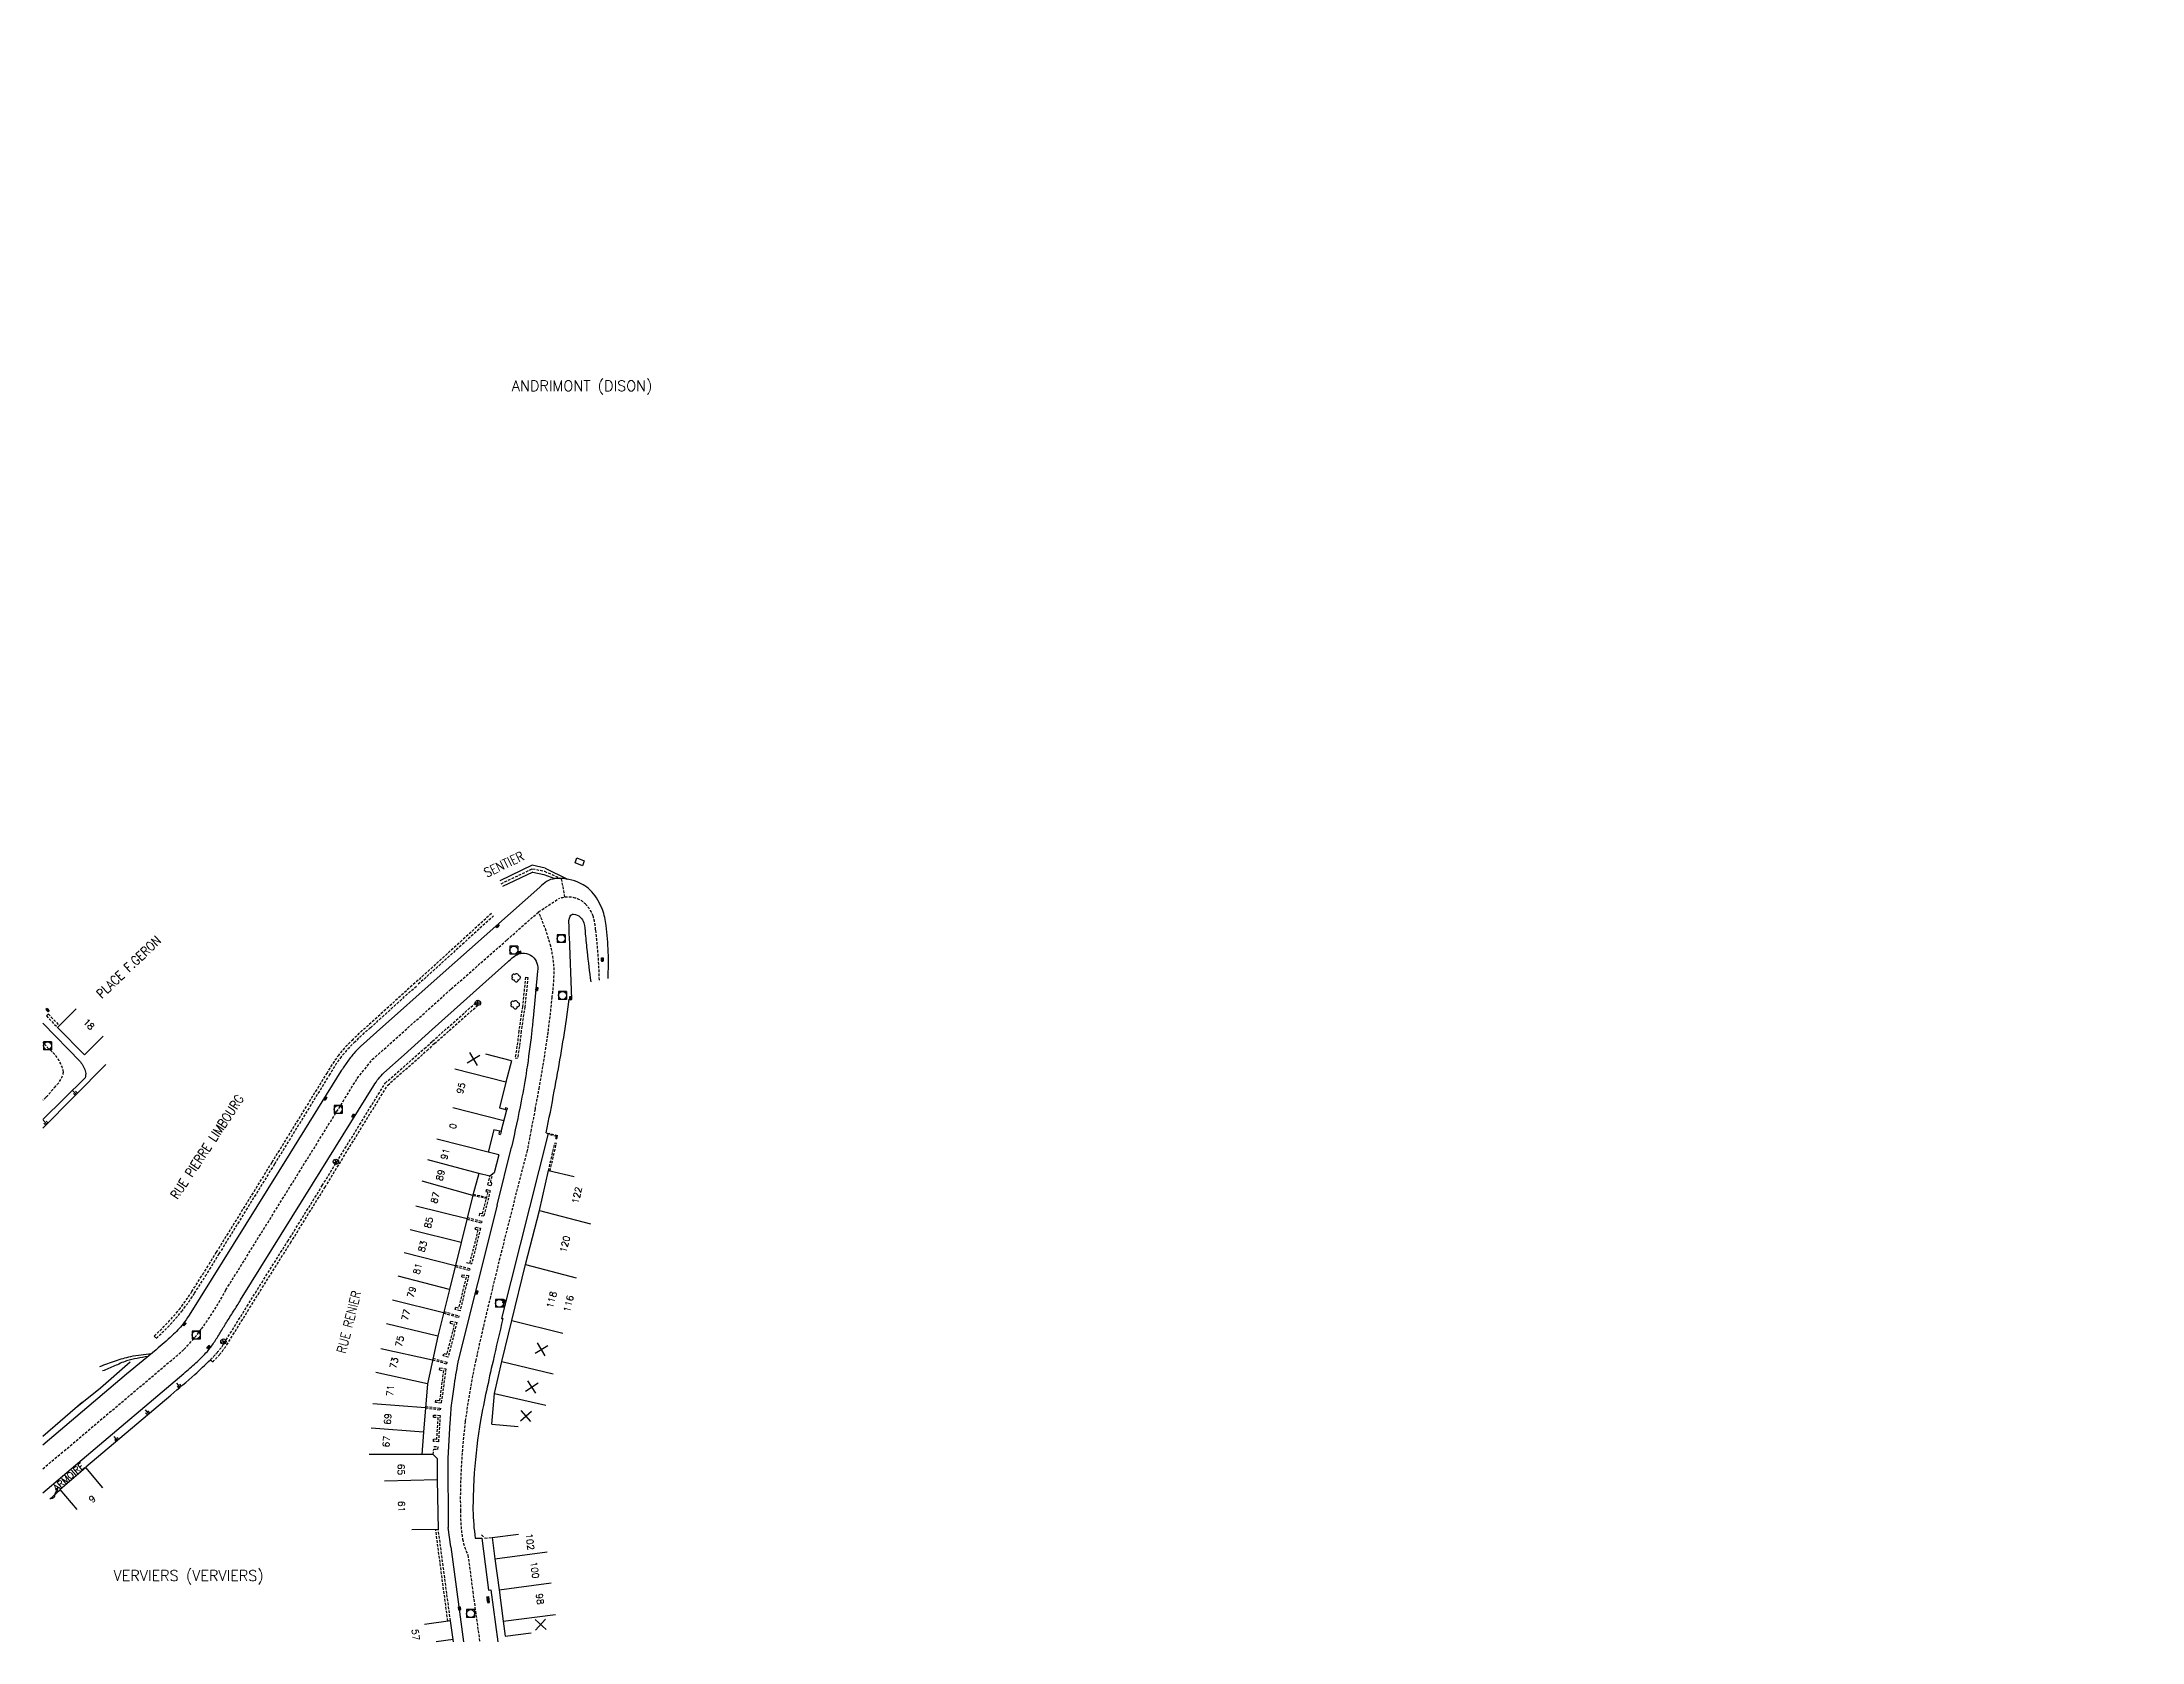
# Model space of a CAD drawing. Header units: millimetres. Extents: x 256000 to 257000, y 144000 to 145001.
# Drawn here: x 255999.8 to 256398, y 144000 to 144303.4 of the extents above; entities that cross this region are included whole.
import ezdxf
from ezdxf.enums import TextEntityAlignment as Align

# ---------------------------------------------------------------- set-up
doc = ezdxf.new("R2010")
doc.units = ezdxf.units.MM
doc.linetypes.add('DASHED', pattern=[0.75, 0.5, -0.25])
doc.layers.get('0').update_dxf_attribs({"linetype": 'CONTINUOUS'})
for name, color, linetype in [('W0001', 6, 'DASHED'), ('W0008', 7, 'CONTINUOUS'), ('W0100', 7, 'CONTINUOUS'), ('W0112', 1, 'DASHED'), ('W0211', 2, 'CONTINUOUS'), ('W0300', 7, 'CONTINUOUS'), ('W0310', 3, 'CONTINUOUS'), ('W0400', 7, 'CONTINUOUS'), ('W0420', 7, 'CONTINUOUS'), ('W0469', 7, 'CONTINUOUS'), ('W0980', 7, 'CONTINUOUS'), ('W0984', 7, 'CONTINUOUS'), ('W0989', 7, 'CONTINUOUS'), ('W0991', 7, 'CONTINUOUS'), ('W1102', 7, 'CONTINUOUS'), ('W1471', 7, 'CONTINUOUS')]:
    doc.layers.add(name, color=color, linetype=linetype)
doc.styles.get("Standard").update_dxf_attribs({"font": 'romans.shx', "width": 0.85})

# ---------------------------------------------------------------- blocks, each defined once
blk = doc.blocks.new('t310o')
at = {"color": 0, "linetype": 'Continuous'}
for centre, start, end in [((-0.5, 0.38), 216.8699, 323.1304), ((0.5, -0.37), 36.8699, 143.1303)]:
    blk.add_arc(centre, 0.625, start, end, dxfattribs=at)
blk = doc.blocks.new('t211o')
at = {"color": 0, "linetype": 'Continuous'}
for p, q in [((-0.29, 0.5), (-0.29, 0)), ((0, 1), (0, 0)), ((0.29, 0.5), (0.29, 0))]:
    blk.add_line(p, q, dxfattribs=at)
blk = doc.blocks.new('t991o')
at = {"color": 0, "linetype": 'Continuous'}
for p, q in [((-1, 1), (1, -1)), ((-1, -1), (1, 1))]:
    blk.add_line(p, q, dxfattribs=at)
blk = doc.blocks.new('T400')
for p, q in [((-0.15, 0.3), (0.15, 0.3)), ((-0.15, -0.25), (-0.15, 0.3)), ((-0.15, 0.15), (0.15, 0.15)), ((-0.15, 0), (0.15, 0)), ((0.15, 0.3), (0.15, -0.25)), ((-0.15, -0.15), (0.15, -0.15)), ((-0.15, -0.25), (-0.15, -0.3)), ((-0.15, -0.3), (0.15, -0.3)), ((0.15, -0.3), (0.15, -0.25))]:
    blk.add_line(p, q)
blk = doc.blocks.new('T420')
for p, q in [((0.75, 0.75), (-0.75, 0.75)), ((-0.75, 0.75), (-0.75, -0.75)), ((0.75, 0.75), (0.75, -0.75)), ((0.75, -0.75), (-0.75, -0.75))]:
    blk.add_line(p, q)
blk.add_ellipse((0, 0), major_axis=(-0.53, 0.53), ratio=1, start_param=3.926991, end_param=10.210176)
blk = doc.blocks.new('T300')
for p, q in [((-0.8, 0.51), (-0.86, 0.34)), ((-0.86, 0.34), (-0.86, 0.17)), ((-0.86, 0.17), (-0.74, 0.06)), ((-0.69, 0.63), (-0.8, 0.51)), ((-0.8, -0.06), (-0.74, 0.06)), ((-0.74, 0.06), (-0.69, 0.11)), ((-0.57, 0.69), (-0.69, 0.63)), ((-0.46, 0.69), (-0.57, 0.69)), ((-0.29, 0.63), (-0.46, 0.69)), ((-0.29, 0.63), (-0.17, 0.74)), ((-0.23, 0.57), (-0.29, 0.63)), ((-0.17, 0.74), (-0.06, 0.8)), ((-0.06, 0.8), (0.06, 0.8)), ((0.06, 0.8), (0.23, 0.74)), ((0.23, 0.74), (0.34, 0.63)), ((0.34, 0.63), (0.4, 0.51)), ((0.46, 0.46), (0.34, 0.46)), ((0.4, 0.51), (0.4, 0.46)), ((0.57, 0.4), (0.46, 0.46)), ((0.57, 0.4), (0.69, 0.29)), ((0.69, 0.29), (0.74, 0.17)), ((0.74, 0.06), (0.69, -0.17)), ((0.74, 0.17), (0.74, 0.06)), ((-0.8, -0.17), (-0.8, -0.06)), ((-0.8, -0.23), (-0.8, -0.17)), ((-0.74, -0.34), (-0.8, -0.23)), ((-0.69, -0.4), (-0.74, -0.34)), ((-0.51, -0.46), (-0.69, -0.4)), ((-0.4, -0.46), (-0.51, -0.46)), ((-0.4, -0.46), (-0.34, -0.46)), ((-0.34, -0.46), (-0.34, -0.4)), ((-0.34, -0.51), (-0.34, -0.46)), ((-0.29, -0.63), (-0.34, -0.51)), ((-0.17, -0.74), (-0.29, -0.63)), ((-0.06, -0.8), (-0.17, -0.74)), ((0.06, -0.8), (-0.06, -0.8)), ((0.17, -0.74), (0.06, -0.8)), ((0.23, -0.69), (0.17, -0.74)), ((0.29, -0.46), (0.23, -0.46)), ((0.29, -0.63), (0.23, -0.69)), ((0.46, -0.4), (0.29, -0.46)), ((0.34, -0.51), (0.29, -0.63)), ((0.34, -0.51), (0.34, -0.46)), ((0.57, -0.34), (0.46, -0.4)), ((0.63, -0.29), (0.57, -0.34)), ((0.69, -0.17), (0.63, -0.29))]:
    blk.add_line(p, q)
blk = doc.blocks.new('T1471')
at = {"color": 0, "linetype": 'Continuous', "flags": 128}
blk.add_lwpolyline([(-0.75, -0.5), (-0.75, 0.5), (0.75, 0.5), (0.75, -0.5), (-0.75, -0.5)], dxfattribs=at)
blk = doc.blocks.new('T469')
at = {"color": 0, "linetype": 'Continuous', "flags": 128}
for points in [[(-0.35, 0.35), (0.35, -0.35)], [(-0.35, -0.35), (0.35, 0.35)]]:
    blk.add_lwpolyline(points, dxfattribs=at)
at = {"color": 0, "linetype": 'Continuous'}
blk.add_circle((0, 0), 0.5, dxfattribs=at)

msp = doc.modelspace()

# ---------------------------------------------------------------- linework, layer by layer
at = {"layer": 'W0001'}
for p, q in [((256094, 144138.43), (256097.75, 144140.92)), ((256087.97, 144133.11), (256094, 144138.43)), ((256059.63, 144106.87), (256062.47, 144110.42)), ((256000.61, 144103.3), (256000, 144102.71))]:
    msp.add_line(p, q, dxfattribs=at)
for points in [[(256295.03, 144586.36, -0.000002), (256297.34, 144577.54, 0.000001), (256299.64, 144568.73, 0.000219)], [(256097.75, 144140.92, -0.148367), (256100.96, 144141.07, -0.13398), (256102.99, 144139.85, -0.106558), (256104.35, 144137.64, -0.060302), (256104.82, 144135.06, -0.026509), (256105.53, 144125.49)], [(256094, 144138.43, -0.038368), (256096.32, 144131.91, -0.045882), (256096.96, 144127.37, -0.032129), (256096.56, 144122.14, -0.010467), (256095.74, 144115.11, -0.009473), (256094.1, 144104.91, -0.005935), (256093.35, 144101.01, 0.002967), (256092.58, 144097.11, 0.002682), (256091.85, 144093.18)], [(256000, 144113.7, -0.030879), (256001.1, 144112.47, -0.179427), (256003.93, 144108.08, -0.173371), (256002.14, 144105.15, -0.035324), (256000.61, 144103.3)], [(256091.85, 144093.18, 0.005223), (256084.86, 144065.45, 0.005223), (256082.1, 144053.44)], [(256000, 144032.84), (256018.3, 144048.3), (256024.09, 144053.18, 0.02219), (256026.78, 144055.51, 0.036994), (256030.08, 144059.36, 0.037425), (256034.71, 144066.76)], [(256082.1, 144053.44, 0.022036), (256080.1, 144041.81, 0.019647), (256079.29, 144032.09, 0.019407), (256079.19, 144024.91, 0.043101), (256079.59, 144019.48, 0.064487), (256080.61, 144016.48)]]:
    msp.add_lwpolyline(points, format="xyb", dxfattribs=at)
for points in [[(256086.89, 144143.79), (256092.85, 144146.63), (256095.14, 144146.15), (256098.29, 144144.7), (256098.96, 144141.2)], [(256062.47, 144110.42), (256077.45, 144123.83), (256087.97, 144133.11)], [(256034.71, 144066.76), (256048.98, 144089.71), (256059.63, 144106.87)], [(256080.61, 144016.48), (256081.52, 144009.58), (256082.84, 144000)]]:
    msp.add_lwpolyline(points, dxfattribs=at)
at = {"layer": 'W0008'}
for p, q in [((256092.93, 144145.98), (256087.16, 144143.23)), ((256092.93, 144145.98), (256095.02, 144145.55)), ((256095.02, 144145.55), (256097.11, 144144.75)), ((256095.27, 144146.76), (256099.48, 144144.65)), ((256099.3, 144118.05), (256099.77, 144121.87)), ((256000, 144117.34), (256007.11, 144109.98)), ((256068.5, 144111.33), (256073.83, 144116.11)), ((256063.25, 144115.64), (256060.26, 144112.93)), ((256008, 144106.99), (256000, 144099.09)), ((256095.44, 144096.52), (256095.83, 144096.42)), ((256086.16, 144082.86), (256088.86, 144093.83)), ((256015.88, 144050.76), (256000, 144037.3)), ((256000, 144028.26), (256007.45, 144034.6)), ((256077.37, 144018.02), (256076.86, 144021.73)), ((256077.37, 144018.02), (256079.77, 144000))]:
    msp.add_line(p, q, dxfattribs=at)
for points in [[(256345.12, 144420.41, 0.000002), (256349.62, 144406.3, 0.000003), (256352.75, 144396.5, 0.00002)], [(256355.22, 144388.75, -0.000007), (256362.36, 144366.39, -0.00164)], [(256455.11, 144395.52, -0.000004), (256462.65, 144403.97, -0.000047)], [(256107.17, 144125.8, 0.023564), (256107.22, 144130.82, 0.023094), (256106.79, 144135.83, 0.01917), (256106.54, 144137.37, 0.042985), (256106.1, 144138.88, 0.034169), (256105.26, 144140.66, 0.060926), (256104.09, 144142.27, 0.111209), (256101.29, 144144.12, 0.115637), (256097.11, 144144.75, 0.106365), (256095.52, 144144.2, 0.052385), (256094.25, 144143.13), (256075.32, 144126.4), (256063.25, 144115.64)], [(256099.77, 144121.87), (256100.32, 144121.9), (256099.84, 144133.78, 0.001688), (256099.79, 144134.85, -0.020995), (256099.78, 144135.91, -0.14166), (256099.98, 144137.64, -0.240944), (256100.62, 144138.02, -0.191503), (256101.88, 144137.43, -0.128328), (256102.61, 144136.39, -0.06489), (256102.85, 144134.28, -0.002207), (256103.03, 144132.58, 0.002775), (256103.21, 144130.88, 0.003747), (256103.89, 144125.18)], [(256073.83, 144116.11), (256088.2, 144128.96, -0.071597), (256089.88, 144130.32, -0.134806), (256091.33, 144130.63, -0.151383), (256092.81, 144130.03, -0.136097), (256093.67, 144128.71, -0.109712), (256093.82, 144127.18), (256092.96, 144118.3, -0.005052), (256092.67, 144115.46, -0.008964), (256091.74, 144108.48, -0.009349), (256090.71, 144102.57, -0.008721), (256088.86, 144093.83)], [(256095.44, 144096.52, 0.005726), (256096.98, 144104.44, 0.008919), (256099.3, 144118.05)], [(256060.26, 144112.93, 0.032132), (256058.96, 144111.61, 0.021814), (256057.67, 144109.89, 0.017328), (256056.52, 144108.22), (256046.85, 144092.61), (256027.72, 144061.96, -0.029394), (256026.58, 144060.3, -0.031522), (256024.53, 144058.09, -0.018118), (256021.46, 144055.43), (256015.88, 144050.76)], [(256007.11, 144109.98, -0.13712), (256008.09, 144108.03, -0.13712), (256008, 144106.99)], [(256007.45, 144034.6), (256026.72, 144050.93, 0.011727), (256029.02, 144052.94, 0.026535), (256031.19, 144055.1, 0.028718), (256032.43, 144056.76, 0.013443), (256033.63, 144058.65, -0.003767), (256034.8, 144060.56, -0.001379), (256036.16, 144062.7, 0.00289), (256037.51, 144064.86), (256051.11, 144086.82), (256062.74, 144105.53, -0.032032), (256063.65, 144106.81, -0.039226), (256064.68, 144107.92), (256068.5, 144111.33)], [(256095.83, 144096.42), (256086.95, 144061.37), (256087.24, 144061.33, 0.004913), (256085.37, 144053.24, 0.01338), (256083, 144042, 0.021839), (256081.79, 144032.1)], [(256086.16, 144082.86), (256078.84, 144053.64, 0.021641), (256077.99, 144048.83, 0.012243), (256077.48, 144045.32, 0.011527), (256077.2, 144041.63), (256076.77, 144034.86), (256076.86, 144021.73)], [(256010.82, 144052.23, -0.018741), (256013.79, 144053.33, -0.024002), (256016.66, 144054.15, -0.029278), (256020.58, 144054.69)], [(256019.88, 144054.11, 0.034909), (256015.87, 144053.31, 0.022639), (256014.72, 144052.84, -0.00641), (256013.59, 144052.34, -0.002167), (256011.31, 144051.39)], [(256081.79, 144032.1, 0.0053), (256081.63, 144028.56, 0.0053), (256081.55, 144025.01)], [(256081.55, 144025.01, 0.026274), (256081.98, 144019.68), (256083.25, 144019.66), (256084.51, 144009.83), (256084.96, 144009.9), (256086.28, 144000)]]:
    msp.add_lwpolyline(points, format="xyb", dxfattribs=at)
msp.add_lwpolyline([(256095.27, 144146.76), (256092.77, 144147.28), (256086.63, 144144.35)], dxfattribs=at)
at = {"layer": 'W0100'}
for p, q in [((256002.78, 144116.53), (256006.34, 144120.04)), ((256002.78, 144116.53), (256007.88, 144111.36)), ((256007.88, 144111.36), (256011.44, 144114.87)), ((256088.85, 144110.23), (256084.01, 144111.47)), ((256088.85, 144110.23), (256087.8, 144106.13)), ((256087.8, 144106.13), (256086.56, 144101.26)), ((256086.56, 144101.26), (256087.95, 144100.91)), ((256086.9, 144096.77), (256087.95, 144100.91)), ((256085.51, 144097.12), (256084.43, 144092.89)), ((256086.9, 144096.77), (256085.51, 144097.12)), ((256086.46, 144092.38), (256084.43, 144092.89)), ((256095.88, 144089.38), (256100.76, 144088.27)), ((256085.14, 144041.29), (256085.65, 144047.1)), ((256085.14, 144041.29), (256090.12, 144040.85)), ((256072.2, 144039.78), (256071.88, 144035.57)), ((256003.22, 144028.92), (256008.1, 144033.06)), ((256008.1, 144033.06), (256011.33, 144029.25)), ((256074.03, 144035.57), (256071.88, 144035.57)), ((256003.22, 144028.92), (256006.45, 144025.11)), ((256074.99, 144021.34), (256069.99, 144021.24)), ((256085.21, 144019.82), (256090.17, 144020.43)), ((256077.29, 144004.02), (256072.34, 144003.32)), ((256087.66, 144001.13), (256092.62, 144001.76))]:
    msp.add_line(p, q, dxfattribs=at)
for points in [[(256086.46, 144092.38), (256085.6, 144088.94), (256084.73, 144088.34), (256082.66, 144088.83), (256081.56, 144084.71), (256079.34, 144075.75), (256077.08, 144066.87), (256074.87, 144057.96), (256072.92, 144048.96), (256072.2, 144039.78)], [(256085.65, 144047.1), (256087.04, 144053.21), (256088.91, 144060.94), (256091.49, 144071.58), (256094.16, 144081.8), (256095.88, 144089.38)], [(256074.03, 144035.57), (256074.78, 144034.79), (256074.8, 144030.72), (256074.99, 144021.34)], [(256085.21, 144019.82), (256085.7, 144015.78), (256086.5, 144009.88), (256087.3, 144003.93), (256087.66, 144001.13)], [(256077.84, 144000), (256077.79, 144000.45), (256077.29, 144004.02)]]:
    msp.add_lwpolyline(points, dxfattribs=at)
at = {"layer": 'W0112'}
for p, q in [((256070.59, 144124.98), (256061.75, 144116.94)), ((256062.13, 144116.48), (256070.99, 144124.54)), ((256091.53, 144126.08), (256091.98, 144126.03)), ((256073.87, 144113.92), (256082.15, 144121.25)), ((256074.27, 144113.48), (256082.54, 144120.8)), ((256082.15, 144121.25), (256082.54, 144120.8)), ((256000.66, 144118.73), (256001.02, 144119.08)), ((256000.66, 144118.73), (256002.78, 144116.53)), ((256001.02, 144119.08), (256003.13, 144116.88)), ((256072.37, 144112.54), (256073.87, 144113.92)), ((256074.27, 144113.48), (256072.77, 144112.09)), ((256089.56, 144110.79), (256090.01, 144110.72)), ((256087.74, 144101.32), (256087.66, 144100.98)), ((256087.74, 144101.32), (256088.03, 144101.25)), ((256088.03, 144101.25), (256087.95, 144100.91)), ((256086.61, 144096.84), (256086.47, 144096.31)), ((256086.47, 144096.31), (256086.77, 144096.24)), ((256086.9, 144096.77), (256086.77, 144096.24)), ((256096.02, 144096.41), (256095.97, 144096.22)), ((256095.88, 144089.38), (256097.09, 144094.61)), ((256096.17, 144089.31), (256097.38, 144094.54)), ((256097.38, 144094.54), (256097.09, 144094.61)), ((256097.3, 144095.49), (256097.49, 144095.44)), ((256084.41, 144086.7), (256084.78, 144088.38)), ((256081.56, 144084.69), (256084.06, 144084.17)), ((256081.61, 144084.89), (256084.11, 144084.37)), ((256084.12, 144085.79), (256084.03, 144085.4)), ((256080.51, 144080.48), (256083.31, 144079.75)), ((256082.77, 144081.24), (256082.71, 144080.85)), ((256080.44, 144080.19), (256083.24, 144079.46)), ((256081.98, 144078.28), (256082.08, 144078.67)), ((256083.24, 144079.46), (256083.31, 144079.75)), ((256078.18, 144071.19), (256080.99, 144070.48)), ((256078.25, 144071.48), (256081.06, 144070.77)), ((256079.47, 144069.24), (256079.51, 144069.64)), ((256080.36, 144071.94), (256081.31, 144071.68)), ((256080.99, 144070.48), (256081.06, 144070.77)), ((256075.97, 144062.39), (256078.8, 144061.54)), ((256076.04, 144062.68), (256078.89, 144061.83)), ((256077.25, 144060.46), (256077.34, 144060.85)), ((256078.24, 144063.43), (256078.14, 144063.04)), ((256078.89, 144061.83), (256078.8, 144061.54)), ((256021.1, 144058.02), (256021.5, 144057.58)), ((256031.77, 144053.53), (256032.18, 144053.1)), ((256073.9, 144053.51), (256076.6, 144052.75)), ((256073.97, 144053.8), (256076.68, 144053.04)), ((256075.94, 144054.27), (256076.04, 144054.65)), ((256076.6, 144052.75), (256076.68, 144053.04)), ((256075.22, 144051.58), (256075.28, 144051.97)), ((256072.58, 144044.68), (256075.46, 144044.31)), ((256074.45, 144045.43), (256074.49, 144045.83)), ((256072.56, 144044.38), (256075.42, 144044.01)), ((256074.07, 144042.64), (256074.09, 144043.04)), ((256075.42, 144044.01), (256075.46, 144044.31)), ((256074.03, 144035.57), (256074.13, 144036.58)), ((256074.05, 144038.04), (256074.08, 144038.44)), ((256074.13, 144036.58), (256074.9, 144036.53)), ((256074.17, 144037.08), (256074.93, 144037.03)), ((256074.9, 144036.53), (256074.93, 144037.03)), ((256002.39, 144028.97), (256002.73, 144029.2)), ((256002.39, 144028.97), (256002.53, 144028.77)), ((256002.53, 144028.77), (256002.87, 144029)), ((256002.73, 144029.2), (256002.87, 144029)), ((256076.79, 144003.95), (256074.5, 144021.25)), ((256077.29, 144004.02), (256074.99, 144021.32))]:
    msp.add_line(p, q, dxfattribs=at)
for points in [[(256085.08, 144138.13), (256079.48, 144133.04), (256070.59, 144124.98)], [(256085.48, 144137.69), (256079.88, 144132.6), (256070.99, 144124.54)], [(256091.53, 144126.08), (256090.95, 144120.51), (256090.25, 144115.9), (256090.02, 144113.69), (256089.56, 144110.79)], [(256091.98, 144126.03), (256091.39, 144120.45), (256090.69, 144115.84), (256090.47, 144113.63), (256090.01, 144110.72)], [(256097.3, 144095.49), (256097.39, 144095.85), (256095.97, 144096.22)], [(256097.49, 144095.44), (256097.63, 144095.99), (256096.02, 144096.41)], [(256084.41, 144086.7), (256085.05, 144086.54), (256085.16, 144087.04), (256084.91, 144087.14), (256085.26, 144088.71)], [(256084.12, 144085.79), (256084.84, 144085.64), (256083.61, 144080.72), (256082.71, 144080.85)], [(256084.03, 144085.4), (256084.35, 144085.33), (256083.31, 144081.16), (256082.77, 144081.24)], [(256081.98, 144078.28), (256082.5, 144078.15), (256080.92, 144071.77)], [(256082.08, 144078.67), (256082.98, 144078.44), (256081.31, 144071.68)], [(256079.51, 144069.64), (256080.74, 144069.5), (256079.11, 144062.79), (256078.14, 144063.04)], [(256079.47, 144069.24), (256080.25, 144069.15), (256078.82, 144063.28), (256078.24, 144063.43)], [(256077.34, 144060.85), (256078.51, 144060.61), (256076.87, 144054.03), (256075.94, 144054.27)], [(256077.25, 144060.46), (256078.02, 144060.3), (256076.58, 144054.52), (256076.04, 144054.65)], [(256075.28, 144051.97), (256076.42, 144051.81), (256075.55, 144045.31), (256074.45, 144045.43)], [(256075.22, 144051.58), (256075.97, 144051.47), (256075.21, 144045.75), (256074.49, 144045.83)], [(256074.09, 144043.04), (256075.33, 144042.96), (256075.02, 144037.96), (256074.05, 144038.04)], [(256074.07, 144042.64), (256074.91, 144042.59), (256074.64, 144038.39), (256074.08, 144038.44)], [(256083.19, 144020.31), (256083.83, 144019.68), (256085.03, 144019.83)]]:
    msp.add_lwpolyline(points, dxfattribs=at)
for points in [[(256061.75, 144116.94, 0.021714), (256058.8, 144114.25, 0.03144), (256056.12, 144111.34, 0.027778), (256053.89, 144107.95), (256043.4, 144090.91), (256032.89, 144073.91), (256030.38, 144069.84, -0.009199), (256028.24, 144066.45, -0.024418), (256025.85, 144063.04, -0.03616), (256021.1, 144058.02)], [(256062.13, 144116.48, 0.021714), (256059.22, 144113.83, 0.03144), (256056.59, 144110.98, 0.027779), (256054.4, 144107.64), (256043.91, 144090.59), (256033.4, 144073.6), (256030.89, 144069.52, -0.009199), (256028.74, 144066.12, -0.024418), (256026.31, 144062.66, -0.03616), (256021.5, 144057.58)], [(256031.77, 144053.53, 0.028682), (256033.03, 144054.86, 0.037046), (256034.36, 144056.63), (256040.3, 144066.23), (256046.46, 144076.02), (256052.98, 144086.53), (256057.71, 144094.26), (256064.93, 144105.99), (256072.37, 144112.54)], [(256032.18, 144053.1, 0.028682), (256033.49, 144054.47, 0.037045), (256034.87, 144056.32), (256040.81, 144065.92), (256046.97, 144075.7), (256053.49, 144086.21), (256058.22, 144093.95), (256065.39, 144105.6), (256072.77, 144112.09)]]:
    msp.add_lwpolyline(points, format="xyb", dxfattribs=at)
at = {"layer": 'W0211'}
for p, q in [((256000, 144097.45), (256011.93, 144109.52)), ((256007.49, 144045.48), (256000, 144038.96))]:
    msp.add_line(p, q, dxfattribs=at)
msp.add_lwpolyline([(256016.58, 144053.05), (256010.94, 144048.16), (256006.11, 144044.28)], dxfattribs=at)
msp.add_lwpolyline([(256008.15, 144033.19), (256024.26, 144046.83, 0.007656), (256028.79, 144050.7, 0.013037), (256031.77, 144053.53)], format="xyb", dxfattribs=at)
at = {"layer": 'W0310'}
msp.add_line((256001.34, 144027.07), (256003.22, 144028.78), dxfattribs=at)
at = {"layer": 'W1102'}
for p, q in [((256087.8, 144106.13), (256078.11, 144108.6)), ((256087.43, 144098.84), (256077.73, 144101.3)), ((256084.43, 144092.89), (256074.73, 144095.32)), ((256082.66, 144088.83), (256073, 144091.41)), ((256081.56, 144084.69), (256071.93, 144087.38)), ((256080.45, 144080.23), (256070.74, 144082.64)), ((256094.16, 144081.8), (256103.83, 144079.27)), ((256079.34, 144075.75), (256069.63, 144078.16)), ((256078.21, 144071.31), (256068.52, 144073.78)), ((256077.08, 144066.87), (256067.39, 144069.34)), ((256091.49, 144071.58), (256101.16, 144069.05)), ((256075.97, 144062.42), (256066.27, 144064.82)), ((256088.91, 144060.94), (256098.63, 144058.59)), ((256074.87, 144057.96), (256065.16, 144060.36)), ((256073.89, 144053.46), (256064.12, 144055.58)), ((256087.04, 144053.21), (256096.76, 144050.86)), ((256072.92, 144048.96), (256063.15, 144051.09)), ((256072.56, 144044.38), (256062.59, 144045.15)), ((256085.65, 144047.1), (256095.4, 144044.88)), ((256072.2, 144039.78), (256062.23, 144040.56)), ((256071.88, 144035.57), (256061.88, 144035.53)), ((256074.8, 144030.72), (256064.8, 144030.51)), ((256085.7, 144015.78), (256095.61, 144017.12)), ((256086.5, 144009.88), (256096.41, 144011.22)), ((256087.3, 144003.93), (256097.22, 144005.2)), ((256077.79, 144000.45), (256074.57, 144000))]:
    msp.add_line(p, q, dxfattribs=at)

# ---------------------------------------------------------------- block references
at = {"layer": 'W0211'}
for p, rotation in [((256006.34, 144103.87), 45.3142243323766), ((256000.75, 144098.22), 45.3142243323766), ((256026, 144048.3), 40.038394972162), ((256020.04, 144043.26), 40.26906412081167), ((256014.1, 144038.22), 40.26906412081167)]:
    msp.add_blockref('t211o', p, dxfattribs=dict(at, rotation=rotation))
at = {"layer": 'W0300'}
for p in [(256089.78, 144125.94), (256089.61, 144120.82)]:
    msp.add_blockref('T300', p, dxfattribs=at)
at = {"layer": 'W0310', "rotation": 222.3468536564209}
msp.add_blockref('t310o', (256002.28, 144027.93), dxfattribs=at)
at = {"layer": 'W0400'}
for p, rotation in [((256086.23, 144135.79), 314.2244999800141), ((256090.4, 144130.8), 105.4170110143701), ((256106.09, 144129.41), 4.006873330596425), ((256093.68, 144123.82), 355.5443850621666), ((256000.89, 144119.81), 224.4368412266424), ((256100.09, 144122.09), 3.94562702430898), ((256053.59, 144103.08), 327.9623326652275), ((256058.89, 144099.77), 147.9623413166495), ((256082.28, 144066.31), 347.5608228281487), ((256087.45, 144064.59), 166.0872318265189), ((256026.84, 144060.28), 316.3089644316752), ((256031.39, 144055.94), 136.3089730830972), ((256084.4, 144008.31), 11.1080912370645), ((256079.01, 144006.37), 4.569940465393998), ((256084.47, 144007.76), 10.02778753680023)]:
    msp.add_blockref('T400', p, dxfattribs=dict(at, rotation=rotation))
at = {"layer": 'W0420'}
for p in [(256098.28, 144133.37), (256089.31, 144131.18), (256098.54, 144122.6), (256000.88, 144113.06), (256056, 144100.99), (256086.57, 144064.21), (256029.06, 144058.2), (256081.1, 144005.39)]:
    msp.add_blockref('T420', p, dxfattribs=at)
at = {"layer": 'W0469'}
for p, rotation in [((256082.5, 144121.19), 45.18128153037149), ((256055.58, 144091.06), 65.80946369180715), ((256034.24, 144056.97), 62.7524622646062)]:
    msp.add_blockref('T469', p, dxfattribs=dict(at, rotation=rotation))
at = {"layer": 'W0991'}
for p, rotation in [((256081.67, 144110.55), 76.29303908658967), ((256094.55, 144055.49), 75.84236772354105), ((256092.72, 144048.34), 78.15792479558047), ((256091.61, 144042.85), 85.96229018653376), ((256094.39, 144003.29), 272.9737320865511)]:
    msp.add_blockref('t991o', p, dxfattribs=dict(at, rotation=rotation))
at = {"layer": 'W1471', "rotation": 338.5350957595757}
msp.add_blockref('T1471', (256101.79, 144147.94), dxfattribs=at)

# ---------------------------------------------------------------- texts
at = {"layer": 'W0980'}
for s, p in [('ANDRIMONT (DISON)', (256102.26, 144238.04)), ('VERVIERS (VERVIERS)', (256027.64, 144012.45))]:
    msp.add_text(s, height=2, dxfattribs=at).set_placement(p, align=Align.MIDDLE)
at = {"layer": 'W0984'}
msp.add_text('ARMOIRE', height=1.25, rotation=40.684, dxfattribs=at).set_placement((256004.92, 144031.34), align=Align.MIDDLE)
at = {"layer": 'W0989', "width": 0.857143}
for s, rotation, p in [('SENTIER', 25.4808, (256087.43, 144147.46)), ('PLACE F.GERON', 43.7427, (256016.26, 144127.97)), ('RUE PIERRE LIMBOURG', 56.5633, (256031.14, 144093.9)), ('RUE RENIER', 75.9438, (256058.02, 144060.68))]:
    msp.add_text(s, height=1.75, rotation=rotation, dxfattribs=at).set_placement(p, align=Align.MIDDLE)
at = {"layer": 'W0991'}
for s, rotation, p in [('18', 314.6382, (256008.72, 144117.14)), ('95', 75.7314, (256079.27, 144105.02)), ('0', 75.7314, (256077.77, 144097.81)), ('91', 75.9555, (256076.28, 144092.55)), ('89', 75.0294, (256075.39, 144088.52)), ('87', 76.0509, (256074.38, 144084.23)), ('122', 77.175, (256101.27, 144084.72)), ('85', 76.0509, (256073.16, 144079.52)), ('120', 75.3561, (256099, 144075.45)), ('83', 75.726, (256072.01, 144075.02)), ('81', 75.726, (256071.04, 144070.78)), ('79', 76.0986, (256069.93, 144066.36)), ('118', 76.3677, (256096.49, 144064.88)), ('116', 76.4325, (256099.68, 144064.15)), ('77', 76.0986, (256068.84, 144062.01)), ('75', 77.751, (256067.66, 144057.02)), ('73', 77.751, (256066.59, 144052.91)), ('71', 85.5486, (256065.87, 144047.69)), ('69', 85.5486, (256065.39, 144042.29)), ('67', 85.5486, (256065.13, 144037.98)), ('65', 270.2088, (256067.93, 144032.71)), ('9', 40.2912, (256009.36, 144027.11)), ('61', 271.1574, (256068.03, 144025.69)), ('102', 277.0056, (256092.38, 144019.01)), ('100', 277.7238, (256093.27, 144013.65)), ('98', 277.6446, (256094.25, 144008.16)), ('57', 278.0271, (256070.69, 144001.38))]:
    msp.add_text(s, height=1.25, rotation=rotation, dxfattribs=at).set_placement(p, align=Align.MIDDLE)

doc.saveas('drawing.dxf')
